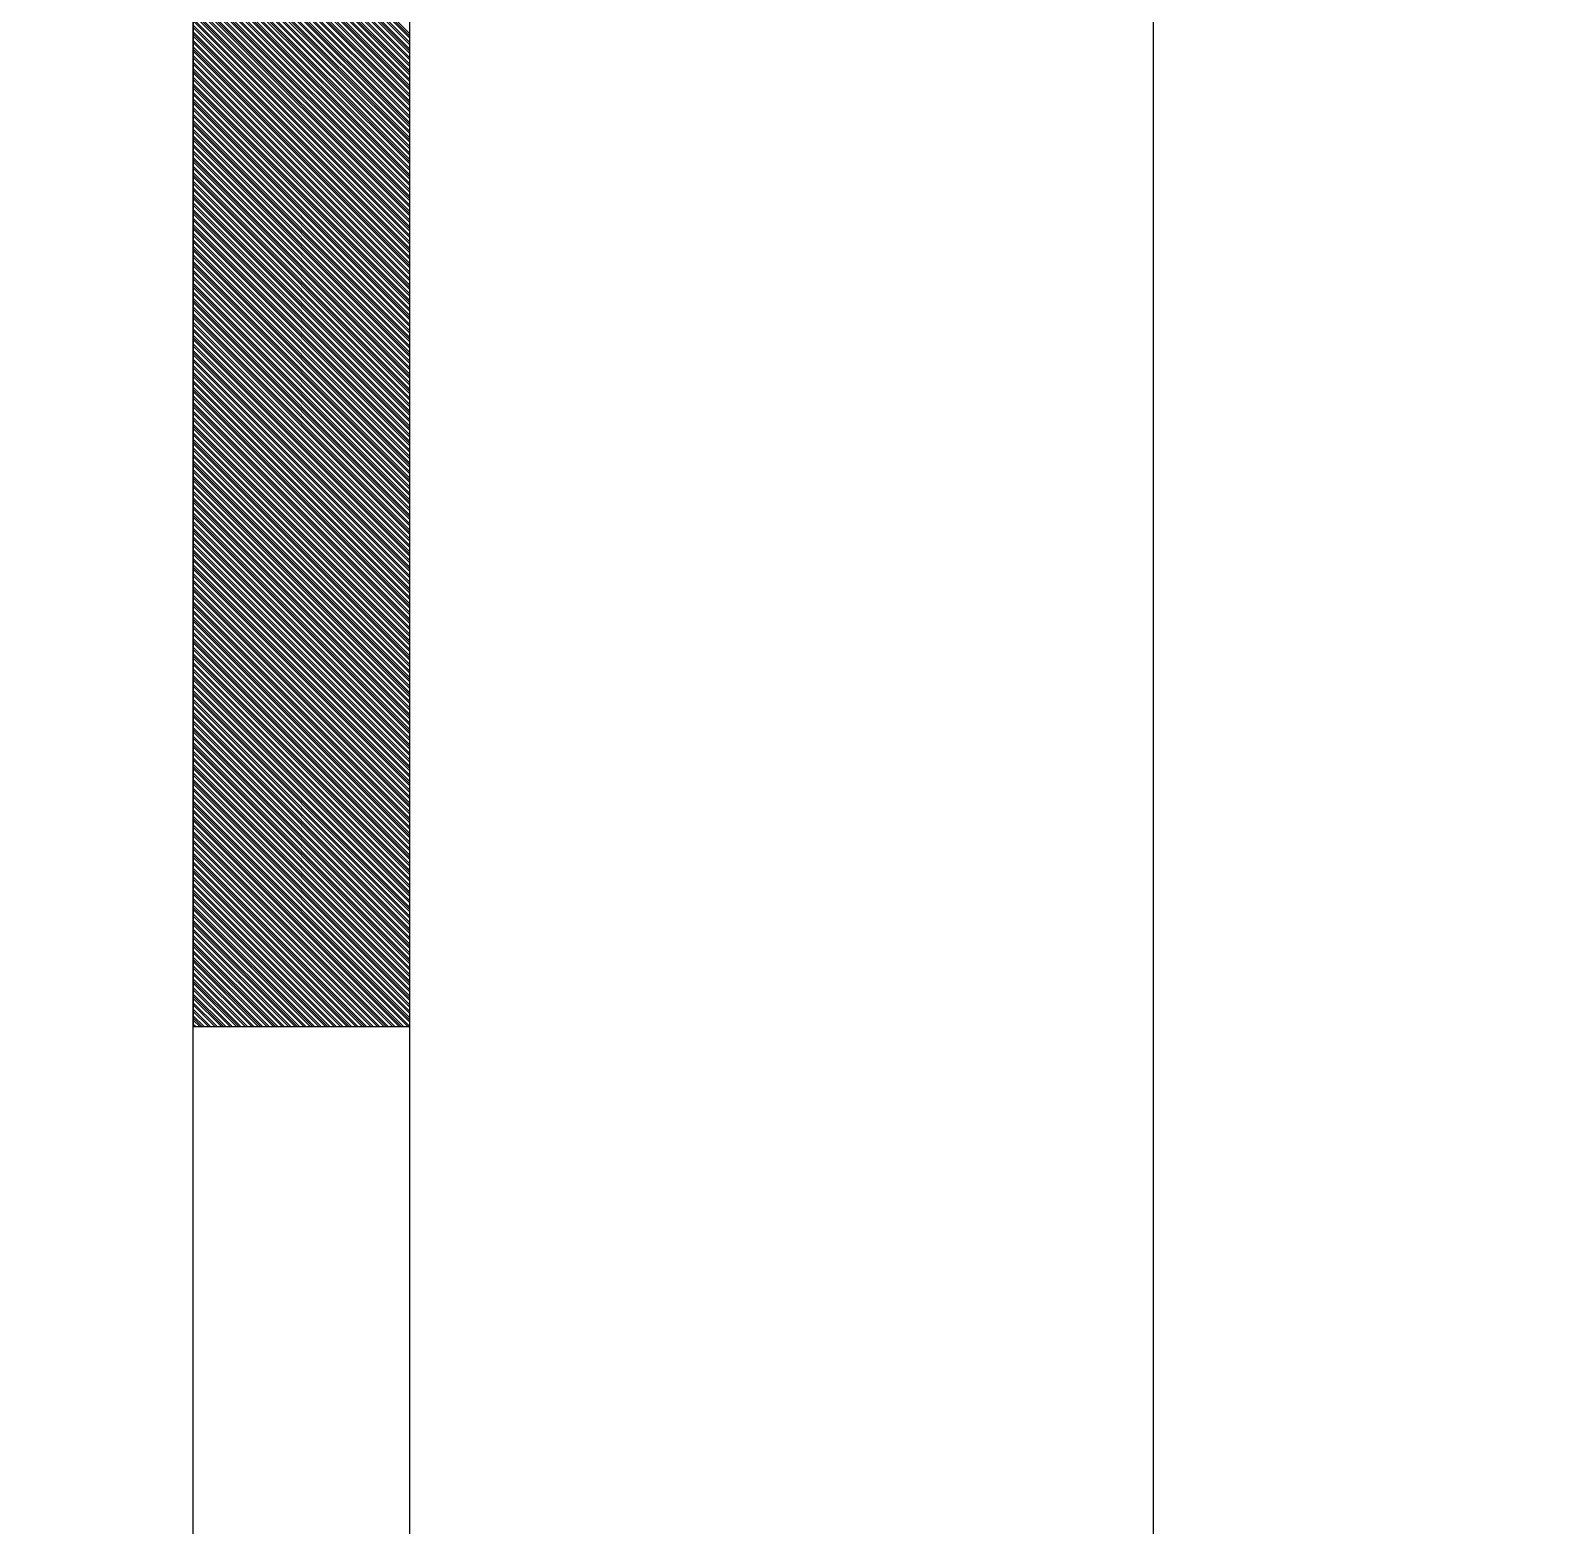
# Model space of a CAD drawing. Extents: x 748454 to 749044, y 4315881 to 4316908.
# Drawn here: x 748692.92 to 748699.99, y 4316788.71 to 4316795.61 of the extents above; entities that cross this region are included whole.
import ezdxf

# ---------------------------------------------------------------- set-up
doc = ezdxf.new("R2010")
doc.units = 0
doc.layers.get('0').update_dxf_attribs({"linetype": 'CONTINUOUS'})

msp = doc.modelspace()

# ---------------------------------------------------------------- linework, layer by layer
at = {"color": 0, "linetype": 'CONTINUOUS'}
for p, q in [((748693.67, 4316781.01), (748693.67, 4316881.01)), ((748693.67, 4316781.01), (748693.67, 4316881.01)), ((748694.67, 4316781.01), (748694.67, 4316881.01)), ((748694.67, 4316781.01), (748694.67, 4316881.01)), ((748694.67, 4316795.59), (748693.67, 4316796.59)), ((748694.67, 4316795.59), (748693.67, 4316796.59)), ((748694.67, 4316795.58), (748693.67, 4316796.58)), ((748694.67, 4316795.58), (748693.67, 4316796.58)), ((748694.67, 4316795.57), (748693.67, 4316796.57)), ((748694.67, 4316795.57), (748693.67, 4316796.57)), ((748694.67, 4316795.55), (748693.67, 4316796.55)), ((748694.67, 4316795.55), (748693.67, 4316796.55)), ((748694.67, 4316795.54), (748693.67, 4316796.54)), ((748694.67, 4316795.54), (748693.67, 4316796.54)), ((748694.67, 4316795.52), (748693.67, 4316796.52)), ((748694.67, 4316795.52), (748693.67, 4316796.52)), ((748694.67, 4316795.51), (748693.67, 4316796.51)), ((748694.67, 4316795.51), (748693.67, 4316796.51)), ((748694.67, 4316795.5), (748693.67, 4316796.5)), ((748694.67, 4316795.5), (748693.67, 4316796.5)), ((748694.67, 4316795.48), (748693.67, 4316796.48)), ((748694.67, 4316795.48), (748693.67, 4316796.48)), ((748694.67, 4316795.47), (748693.67, 4316796.47)), ((748694.67, 4316795.47), (748693.67, 4316796.47)), ((748694.67, 4316795.45), (748693.67, 4316796.45)), ((748694.67, 4316795.45), (748693.67, 4316796.45)), ((748694.67, 4316795.44), (748693.67, 4316796.44)), ((748694.67, 4316795.44), (748693.67, 4316796.44)), ((748694.67, 4316795.42), (748693.67, 4316796.42)), ((748694.67, 4316795.42), (748693.67, 4316796.42)), ((748694.67, 4316795.41), (748693.67, 4316796.41)), ((748694.67, 4316795.41), (748693.67, 4316796.41)), ((748694.67, 4316795.4), (748693.67, 4316796.4)), ((748694.67, 4316795.4), (748693.67, 4316796.4)), ((748694.67, 4316795.38), (748693.67, 4316796.38)), ((748694.67, 4316795.38), (748693.67, 4316796.38)), ((748694.67, 4316795.37), (748693.67, 4316796.37)), ((748694.67, 4316795.37), (748693.67, 4316796.37)), ((748694.67, 4316795.35), (748693.67, 4316796.35)), ((748694.67, 4316795.35), (748693.67, 4316796.35)), ((748694.67, 4316795.34), (748693.67, 4316796.34)), ((748694.67, 4316795.34), (748693.67, 4316796.34)), ((748694.67, 4316795.33), (748693.67, 4316796.33)), ((748694.67, 4316795.33), (748693.67, 4316796.33)), ((748694.67, 4316795.31), (748693.67, 4316796.31)), ((748694.67, 4316795.31), (748693.67, 4316796.31)), ((748694.67, 4316795.3), (748693.67, 4316796.3)), ((748694.67, 4316795.3), (748693.67, 4316796.3)), ((748694.67, 4316795.28), (748693.67, 4316796.28)), ((748694.67, 4316795.28), (748693.67, 4316796.28)), ((748694.67, 4316795.27), (748693.67, 4316796.27)), ((748694.67, 4316795.27), (748693.67, 4316796.27)), ((748694.67, 4316795.26), (748693.67, 4316796.26)), ((748694.67, 4316795.26), (748693.67, 4316796.26)), ((748694.67, 4316795.24), (748693.67, 4316796.24)), ((748694.67, 4316795.24), (748693.67, 4316796.24)), ((748694.67, 4316795.23), (748693.67, 4316796.23)), ((748694.67, 4316795.23), (748693.67, 4316796.23)), ((748694.67, 4316795.21), (748693.67, 4316796.21)), ((748694.67, 4316795.21), (748693.67, 4316796.21)), ((748694.67, 4316795.2), (748693.67, 4316796.2)), ((748694.67, 4316795.2), (748693.67, 4316796.2)), ((748694.67, 4316795.18), (748693.67, 4316796.18)), ((748694.67, 4316795.18), (748693.67, 4316796.18)), ((748694.67, 4316795.17), (748693.67, 4316796.17)), ((748694.67, 4316795.17), (748693.67, 4316796.17)), ((748694.67, 4316795.16), (748693.67, 4316796.16)), ((748694.67, 4316795.16), (748693.67, 4316796.16)), ((748694.67, 4316795.14), (748693.67, 4316796.14)), ((748694.67, 4316795.14), (748693.67, 4316796.14)), ((748694.67, 4316795.13), (748693.67, 4316796.13)), ((748694.67, 4316795.13), (748693.67, 4316796.13)), ((748694.67, 4316795.11), (748693.67, 4316796.11)), ((748694.67, 4316795.11), (748693.67, 4316796.11)), ((748694.67, 4316795.1), (748693.67, 4316796.1)), ((748694.67, 4316795.1), (748693.67, 4316796.1)), ((748694.67, 4316795.09), (748693.67, 4316796.09)), ((748694.67, 4316795.09), (748693.67, 4316796.09)), ((748694.67, 4316795.07), (748693.67, 4316796.07)), ((748694.67, 4316795.07), (748693.67, 4316796.07)), ((748694.67, 4316795.06), (748693.67, 4316796.06)), ((748694.67, 4316795.06), (748693.67, 4316796.06)), ((748694.67, 4316795.04), (748693.67, 4316796.04)), ((748694.67, 4316795.04), (748693.67, 4316796.04)), ((748694.67, 4316795.03), (748693.67, 4316796.03)), ((748694.67, 4316795.03), (748693.67, 4316796.03)), ((748694.67, 4316795.01), (748693.67, 4316796.01)), ((748694.67, 4316795.01), (748693.67, 4316796.01)), ((748694.67, 4316795), (748693.67, 4316796)), ((748694.67, 4316795), (748693.67, 4316796)), ((748694.67, 4316794.99), (748693.67, 4316795.99)), ((748694.67, 4316794.99), (748693.67, 4316795.99)), ((748694.67, 4316794.97), (748693.67, 4316795.97)), ((748694.67, 4316794.97), (748693.67, 4316795.97)), ((748694.67, 4316794.96), (748693.67, 4316795.96)), ((748694.67, 4316794.96), (748693.67, 4316795.96)), ((748694.67, 4316794.94), (748693.67, 4316795.94)), ((748694.67, 4316794.94), (748693.67, 4316795.94)), ((748694.67, 4316794.93), (748693.67, 4316795.93)), ((748694.67, 4316794.93), (748693.67, 4316795.93)), ((748694.67, 4316794.92), (748693.67, 4316795.92)), ((748694.67, 4316794.92), (748693.67, 4316795.92)), ((748694.67, 4316794.9), (748693.67, 4316795.9)), ((748694.67, 4316794.9), (748693.67, 4316795.9)), ((748694.67, 4316794.89), (748693.67, 4316795.89)), ((748694.67, 4316794.89), (748693.67, 4316795.89)), ((748694.67, 4316794.87), (748693.67, 4316795.87)), ((748694.67, 4316794.87), (748693.67, 4316795.87)), ((748694.67, 4316794.86), (748693.67, 4316795.86)), ((748694.67, 4316794.86), (748693.67, 4316795.86)), ((748694.67, 4316794.84), (748693.67, 4316795.84)), ((748694.67, 4316794.84), (748693.67, 4316795.84)), ((748694.67, 4316794.83), (748693.67, 4316795.83)), ((748694.67, 4316794.83), (748693.67, 4316795.83)), ((748694.67, 4316794.82), (748693.67, 4316795.82)), ((748694.67, 4316794.82), (748693.67, 4316795.82)), ((748694.67, 4316794.8), (748693.67, 4316795.8)), ((748694.67, 4316794.8), (748693.67, 4316795.8)), ((748694.67, 4316794.79), (748693.67, 4316795.79)), ((748694.67, 4316794.79), (748693.67, 4316795.79)), ((748694.67, 4316794.77), (748693.67, 4316795.77)), ((748694.67, 4316794.77), (748693.67, 4316795.77)), ((748694.67, 4316794.76), (748693.67, 4316795.76)), ((748694.67, 4316794.76), (748693.67, 4316795.76)), ((748694.67, 4316794.75), (748693.67, 4316795.75)), ((748694.67, 4316794.75), (748693.67, 4316795.75)), ((748694.67, 4316794.73), (748693.67, 4316795.73)), ((748694.67, 4316794.73), (748693.67, 4316795.73)), ((748694.67, 4316794.72), (748693.67, 4316795.72)), ((748694.67, 4316794.72), (748693.67, 4316795.72)), ((748694.67, 4316794.7), (748693.67, 4316795.7)), ((748694.67, 4316794.7), (748693.67, 4316795.7)), ((748694.67, 4316794.69), (748693.67, 4316795.69)), ((748694.67, 4316794.69), (748693.67, 4316795.69)), ((748694.67, 4316794.68), (748693.67, 4316795.68)), ((748694.67, 4316794.68), (748693.67, 4316795.68)), ((748694.67, 4316794.66), (748693.67, 4316795.66)), ((748694.67, 4316794.66), (748693.67, 4316795.66)), ((748694.67, 4316794.65), (748693.67, 4316795.65)), ((748694.67, 4316794.65), (748693.67, 4316795.65)), ((748694.67, 4316794.63), (748693.67, 4316795.63)), ((748694.67, 4316794.63), (748693.67, 4316795.63)), ((748694.67, 4316794.62), (748693.67, 4316795.62)), ((748694.67, 4316794.62), (748693.67, 4316795.62)), ((748694.67, 4316794.6), (748693.67, 4316795.6)), ((748694.67, 4316794.6), (748693.67, 4316795.6)), ((748694.67, 4316794.59), (748693.67, 4316795.59)), ((748694.67, 4316794.59), (748693.67, 4316795.59)), ((748694.67, 4316794.58), (748693.67, 4316795.58)), ((748694.67, 4316794.58), (748693.67, 4316795.58)), ((748694.67, 4316794.56), (748693.67, 4316795.56)), ((748694.67, 4316794.56), (748693.67, 4316795.56)), ((748694.67, 4316794.55), (748693.67, 4316795.55)), ((748694.67, 4316794.55), (748693.67, 4316795.55)), ((748694.67, 4316794.53), (748693.67, 4316795.53)), ((748694.67, 4316794.53), (748693.67, 4316795.53)), ((748694.67, 4316794.52), (748693.67, 4316795.52)), ((748694.67, 4316794.52), (748693.67, 4316795.52)), ((748694.67, 4316794.51), (748693.67, 4316795.51)), ((748694.67, 4316794.51), (748693.67, 4316795.51)), ((748694.67, 4316794.49), (748693.67, 4316795.49)), ((748694.67, 4316794.49), (748693.67, 4316795.49)), ((748694.67, 4316794.48), (748693.67, 4316795.48)), ((748694.67, 4316794.48), (748693.67, 4316795.48)), ((748694.67, 4316794.46), (748693.67, 4316795.46)), ((748694.67, 4316794.46), (748693.67, 4316795.46)), ((748694.67, 4316794.45), (748693.67, 4316795.45)), ((748694.67, 4316794.45), (748693.67, 4316795.45)), ((748694.67, 4316794.43), (748693.67, 4316795.43)), ((748694.67, 4316794.43), (748693.67, 4316795.43)), ((748694.67, 4316794.42), (748693.67, 4316795.42)), ((748694.67, 4316794.42), (748693.67, 4316795.42)), ((748694.67, 4316794.41), (748693.67, 4316795.41)), ((748694.67, 4316794.41), (748693.67, 4316795.41)), ((748694.67, 4316794.39), (748693.67, 4316795.39)), ((748694.67, 4316794.39), (748693.67, 4316795.39)), ((748694.67, 4316794.38), (748693.67, 4316795.38)), ((748694.67, 4316794.38), (748693.67, 4316795.38)), ((748694.67, 4316794.36), (748693.67, 4316795.36)), ((748694.67, 4316794.36), (748693.67, 4316795.36)), ((748694.67, 4316794.35), (748693.67, 4316795.35)), ((748694.67, 4316794.35), (748693.67, 4316795.35)), ((748694.67, 4316794.34), (748693.67, 4316795.34)), ((748694.67, 4316794.34), (748693.67, 4316795.34)), ((748694.67, 4316794.32), (748693.67, 4316795.32)), ((748694.67, 4316794.32), (748693.67, 4316795.32)), ((748694.67, 4316794.31), (748693.67, 4316795.31)), ((748694.67, 4316794.31), (748693.67, 4316795.31)), ((748694.67, 4316794.29), (748693.67, 4316795.29)), ((748694.67, 4316794.29), (748693.67, 4316795.29)), ((748694.67, 4316794.28), (748693.67, 4316795.28)), ((748694.67, 4316794.28), (748693.67, 4316795.28)), ((748694.67, 4316794.27), (748693.67, 4316795.27)), ((748694.67, 4316794.27), (748693.67, 4316795.27)), ((748694.67, 4316794.25), (748693.67, 4316795.25)), ((748694.67, 4316794.25), (748693.67, 4316795.25)), ((748694.67, 4316794.24), (748693.67, 4316795.24)), ((748694.67, 4316794.24), (748693.67, 4316795.24)), ((748694.67, 4316794.22), (748693.67, 4316795.22)), ((748694.67, 4316794.22), (748693.67, 4316795.22)), ((748694.67, 4316794.21), (748693.67, 4316795.21)), ((748694.67, 4316794.21), (748693.67, 4316795.21)), ((748694.67, 4316794.19), (748693.67, 4316795.19)), ((748694.67, 4316794.19), (748693.67, 4316795.19)), ((748694.67, 4316794.18), (748693.67, 4316795.18)), ((748694.67, 4316794.18), (748693.67, 4316795.18)), ((748694.67, 4316794.17), (748693.67, 4316795.17)), ((748694.67, 4316794.17), (748693.67, 4316795.17)), ((748694.67, 4316794.15), (748693.67, 4316795.15)), ((748694.67, 4316794.15), (748693.67, 4316795.15)), ((748694.67, 4316794.14), (748693.67, 4316795.14)), ((748694.67, 4316794.14), (748693.67, 4316795.14)), ((748694.67, 4316794.12), (748693.67, 4316795.12)), ((748694.67, 4316794.12), (748693.67, 4316795.12)), ((748694.67, 4316794.11), (748693.67, 4316795.11)), ((748694.67, 4316794.11), (748693.67, 4316795.11)), ((748694.67, 4316794.1), (748693.67, 4316795.1)), ((748694.67, 4316794.1), (748693.67, 4316795.1)), ((748694.67, 4316794.08), (748693.67, 4316795.08)), ((748694.67, 4316794.08), (748693.67, 4316795.08)), ((748694.67, 4316794.07), (748693.67, 4316795.07)), ((748694.67, 4316794.07), (748693.67, 4316795.07)), ((748694.67, 4316794.05), (748693.67, 4316795.05)), ((748694.67, 4316794.05), (748693.67, 4316795.05)), ((748694.67, 4316794.04), (748693.67, 4316795.04)), ((748694.67, 4316794.04), (748693.67, 4316795.04)), ((748694.67, 4316794.02), (748693.67, 4316795.02)), ((748694.67, 4316794.02), (748693.67, 4316795.02)), ((748694.67, 4316794.01), (748693.67, 4316795.01)), ((748694.67, 4316794.01), (748693.67, 4316795.01)), ((748694.67, 4316794), (748693.67, 4316795)), ((748694.67, 4316794), (748693.67, 4316795)), ((748694.67, 4316793.98), (748693.67, 4316794.98)), ((748694.67, 4316793.98), (748693.67, 4316794.98)), ((748694.67, 4316793.97), (748693.67, 4316794.97)), ((748694.67, 4316793.97), (748693.67, 4316794.97)), ((748694.67, 4316793.95), (748693.67, 4316794.95)), ((748694.67, 4316793.95), (748693.67, 4316794.95)), ((748694.67, 4316793.94), (748693.67, 4316794.94)), ((748694.67, 4316793.94), (748693.67, 4316794.94)), ((748694.67, 4316793.93), (748693.67, 4316794.93)), ((748694.67, 4316793.93), (748693.67, 4316794.93)), ((748694.67, 4316793.91), (748693.67, 4316794.91)), ((748694.67, 4316793.91), (748693.67, 4316794.91)), ((748694.67, 4316793.9), (748693.67, 4316794.9)), ((748694.67, 4316793.9), (748693.67, 4316794.9)), ((748694.67, 4316793.88), (748693.67, 4316794.88)), ((748694.67, 4316793.88), (748693.67, 4316794.88)), ((748694.67, 4316793.87), (748693.67, 4316794.87)), ((748694.67, 4316793.87), (748693.67, 4316794.87)), ((748694.67, 4316793.85), (748693.67, 4316794.85)), ((748694.67, 4316793.85), (748693.67, 4316794.85)), ((748694.67, 4316793.84), (748693.67, 4316794.84)), ((748694.67, 4316793.84), (748693.67, 4316794.84)), ((748694.67, 4316793.83), (748693.67, 4316794.83)), ((748694.67, 4316793.83), (748693.67, 4316794.83)), ((748694.67, 4316793.81), (748693.67, 4316794.81)), ((748694.67, 4316793.81), (748693.67, 4316794.81)), ((748694.67, 4316793.8), (748693.67, 4316794.8)), ((748694.67, 4316793.8), (748693.67, 4316794.8)), ((748694.67, 4316793.78), (748693.67, 4316794.78)), ((748694.67, 4316793.78), (748693.67, 4316794.78)), ((748694.67, 4316793.77), (748693.67, 4316794.77)), ((748694.67, 4316793.77), (748693.67, 4316794.77)), ((748694.67, 4316793.76), (748693.67, 4316794.76)), ((748694.67, 4316793.76), (748693.67, 4316794.76)), ((748694.67, 4316793.74), (748693.67, 4316794.74)), ((748694.67, 4316793.74), (748693.67, 4316794.74)), ((748694.67, 4316793.73), (748693.67, 4316794.73)), ((748694.67, 4316793.73), (748693.67, 4316794.73)), ((748694.67, 4316793.71), (748693.67, 4316794.71)), ((748694.67, 4316793.71), (748693.67, 4316794.71)), ((748694.67, 4316793.7), (748693.67, 4316794.7)), ((748694.67, 4316793.7), (748693.67, 4316794.7)), ((748694.67, 4316793.69), (748693.67, 4316794.69)), ((748694.67, 4316793.69), (748693.67, 4316794.69)), ((748694.67, 4316793.67), (748693.67, 4316794.67)), ((748694.67, 4316793.67), (748693.67, 4316794.67)), ((748694.67, 4316793.66), (748693.67, 4316794.66)), ((748694.67, 4316793.66), (748693.67, 4316794.66)), ((748694.67, 4316793.64), (748693.67, 4316794.64)), ((748694.67, 4316793.64), (748693.67, 4316794.64)), ((748694.67, 4316793.63), (748693.67, 4316794.63)), ((748694.67, 4316793.63), (748693.67, 4316794.63)), ((748694.67, 4316793.61), (748693.67, 4316794.61)), ((748694.67, 4316793.61), (748693.67, 4316794.61)), ((748694.67, 4316793.6), (748693.67, 4316794.6)), ((748694.67, 4316793.6), (748693.67, 4316794.6)), ((748694.67, 4316793.59), (748693.67, 4316794.59)), ((748694.67, 4316793.59), (748693.67, 4316794.59)), ((748694.67, 4316793.57), (748693.67, 4316794.57)), ((748694.67, 4316793.57), (748693.67, 4316794.57)), ((748694.67, 4316793.56), (748693.67, 4316794.56)), ((748694.67, 4316793.56), (748693.67, 4316794.56)), ((748694.67, 4316793.54), (748693.67, 4316794.54)), ((748694.67, 4316793.54), (748693.67, 4316794.54)), ((748694.67, 4316793.53), (748693.67, 4316794.53)), ((748694.67, 4316793.53), (748693.67, 4316794.53)), ((748694.67, 4316793.52), (748693.67, 4316794.52)), ((748694.67, 4316793.52), (748693.67, 4316794.52)), ((748694.67, 4316793.5), (748693.67, 4316794.5)), ((748694.67, 4316793.5), (748693.67, 4316794.5)), ((748694.67, 4316793.49), (748693.67, 4316794.49)), ((748694.67, 4316793.49), (748693.67, 4316794.49)), ((748694.67, 4316793.47), (748693.67, 4316794.47)), ((748694.67, 4316793.47), (748693.67, 4316794.47)), ((748694.67, 4316793.46), (748693.67, 4316794.46)), ((748694.67, 4316793.46), (748693.67, 4316794.46)), ((748694.67, 4316793.44), (748693.67, 4316794.44)), ((748694.67, 4316793.44), (748693.67, 4316794.44)), ((748694.67, 4316793.43), (748693.67, 4316794.43)), ((748694.67, 4316793.43), (748693.67, 4316794.43)), ((748694.67, 4316793.42), (748693.67, 4316794.42)), ((748694.67, 4316793.42), (748693.67, 4316794.42)), ((748694.67, 4316793.4), (748693.67, 4316794.4)), ((748694.67, 4316793.4), (748693.67, 4316794.4)), ((748694.67, 4316793.39), (748693.67, 4316794.39)), ((748694.67, 4316793.39), (748693.67, 4316794.39)), ((748694.67, 4316793.37), (748693.67, 4316794.37)), ((748694.67, 4316793.37), (748693.67, 4316794.37)), ((748694.67, 4316793.36), (748693.67, 4316794.36)), ((748694.67, 4316793.36), (748693.67, 4316794.36)), ((748694.67, 4316793.35), (748693.67, 4316794.35)), ((748694.67, 4316793.35), (748693.67, 4316794.35)), ((748694.67, 4316793.33), (748693.67, 4316794.33)), ((748694.67, 4316793.33), (748693.67, 4316794.33)), ((748694.67, 4316793.32), (748693.67, 4316794.32)), ((748694.67, 4316793.32), (748693.67, 4316794.32)), ((748694.67, 4316793.3), (748693.67, 4316794.3)), ((748694.67, 4316793.3), (748693.67, 4316794.3)), ((748694.67, 4316793.29), (748693.67, 4316794.29)), ((748694.67, 4316793.29), (748693.67, 4316794.29)), ((748694.67, 4316793.28), (748693.67, 4316794.28)), ((748694.67, 4316793.28), (748693.67, 4316794.28)), ((748694.67, 4316793.26), (748693.67, 4316794.26)), ((748694.67, 4316793.26), (748693.67, 4316794.26)), ((748694.67, 4316793.25), (748693.67, 4316794.25)), ((748694.67, 4316793.25), (748693.67, 4316794.25)), ((748694.67, 4316793.23), (748693.67, 4316794.23)), ((748694.67, 4316793.23), (748693.67, 4316794.23)), ((748694.67, 4316793.22), (748693.67, 4316794.22)), ((748694.67, 4316793.22), (748693.67, 4316794.22)), ((748694.67, 4316793.2), (748693.67, 4316794.2)), ((748694.67, 4316793.2), (748693.67, 4316794.2)), ((748694.67, 4316793.19), (748693.67, 4316794.19)), ((748694.67, 4316793.19), (748693.67, 4316794.19)), ((748694.67, 4316793.18), (748693.67, 4316794.18)), ((748694.67, 4316793.18), (748693.67, 4316794.18)), ((748694.67, 4316793.16), (748693.67, 4316794.16)), ((748694.67, 4316793.16), (748693.67, 4316794.16)), ((748694.67, 4316793.15), (748693.67, 4316794.15)), ((748694.67, 4316793.15), (748693.67, 4316794.15)), ((748694.67, 4316793.13), (748693.67, 4316794.13)), ((748694.67, 4316793.13), (748693.67, 4316794.13)), ((748694.67, 4316793.12), (748693.67, 4316794.12)), ((748694.67, 4316793.12), (748693.67, 4316794.12)), ((748694.67, 4316793.11), (748693.67, 4316794.11)), ((748694.67, 4316793.11), (748693.67, 4316794.11)), ((748694.67, 4316793.09), (748693.67, 4316794.09)), ((748694.67, 4316793.09), (748693.67, 4316794.09)), ((748694.67, 4316793.08), (748693.67, 4316794.08)), ((748694.67, 4316793.08), (748693.67, 4316794.08)), ((748694.67, 4316793.06), (748693.67, 4316794.06)), ((748694.67, 4316793.06), (748693.67, 4316794.06)), ((748694.67, 4316793.05), (748693.67, 4316794.05)), ((748694.67, 4316793.05), (748693.67, 4316794.05)), ((748694.67, 4316793.03), (748693.67, 4316794.03)), ((748694.67, 4316793.03), (748693.67, 4316794.03)), ((748694.67, 4316793.02), (748693.67, 4316794.02)), ((748694.67, 4316793.02), (748693.67, 4316794.02)), ((748694.67, 4316793.01), (748693.67, 4316794.01)), ((748694.67, 4316793.01), (748693.67, 4316794.01)), ((748694.67, 4316792.99), (748693.67, 4316793.99)), ((748694.67, 4316792.99), (748693.67, 4316793.99)), ((748694.67, 4316792.98), (748693.67, 4316793.98)), ((748694.67, 4316792.98), (748693.67, 4316793.98)), ((748694.67, 4316792.96), (748693.67, 4316793.96)), ((748694.67, 4316792.96), (748693.67, 4316793.96)), ((748694.67, 4316792.95), (748693.67, 4316793.95)), ((748694.67, 4316792.95), (748693.67, 4316793.95)), ((748694.67, 4316792.94), (748693.67, 4316793.94)), ((748694.67, 4316792.94), (748693.67, 4316793.94)), ((748694.67, 4316792.92), (748693.67, 4316793.92)), ((748694.67, 4316792.92), (748693.67, 4316793.92)), ((748694.67, 4316792.91), (748693.67, 4316793.91)), ((748694.67, 4316792.91), (748693.67, 4316793.91)), ((748694.67, 4316792.89), (748693.67, 4316793.89)), ((748694.67, 4316792.89), (748693.67, 4316793.89)), ((748694.67, 4316792.88), (748693.67, 4316793.88)), ((748694.67, 4316792.88), (748693.67, 4316793.88)), ((748694.67, 4316792.87), (748693.67, 4316793.87)), ((748694.67, 4316792.87), (748693.67, 4316793.87)), ((748694.67, 4316792.85), (748693.67, 4316793.85)), ((748694.67, 4316792.85), (748693.67, 4316793.85)), ((748694.67, 4316792.84), (748693.67, 4316793.84)), ((748694.67, 4316792.84), (748693.67, 4316793.84)), ((748694.67, 4316792.82), (748693.67, 4316793.82)), ((748694.67, 4316792.82), (748693.67, 4316793.82)), ((748694.67, 4316792.81), (748693.67, 4316793.81)), ((748694.67, 4316792.81), (748693.67, 4316793.81)), ((748694.67, 4316792.79), (748693.67, 4316793.79)), ((748694.67, 4316792.79), (748693.67, 4316793.79)), ((748694.67, 4316792.78), (748693.67, 4316793.78)), ((748694.67, 4316792.78), (748693.67, 4316793.78)), ((748694.67, 4316792.77), (748693.67, 4316793.77)), ((748694.67, 4316792.77), (748693.67, 4316793.77)), ((748694.67, 4316792.75), (748693.67, 4316793.75)), ((748694.67, 4316792.75), (748693.67, 4316793.75)), ((748694.67, 4316792.74), (748693.67, 4316793.74)), ((748694.67, 4316792.74), (748693.67, 4316793.74)), ((748694.67, 4316792.72), (748693.67, 4316793.72)), ((748694.67, 4316792.72), (748693.67, 4316793.72)), ((748694.67, 4316792.71), (748693.67, 4316793.71)), ((748694.67, 4316792.71), (748693.67, 4316793.71)), ((748694.67, 4316792.7), (748693.67, 4316793.7)), ((748694.67, 4316792.7), (748693.67, 4316793.7)), ((748694.67, 4316792.68), (748693.67, 4316793.68)), ((748694.67, 4316792.68), (748693.67, 4316793.68)), ((748694.67, 4316792.67), (748693.67, 4316793.67)), ((748694.67, 4316792.67), (748693.67, 4316793.67)), ((748694.67, 4316792.65), (748693.67, 4316793.65)), ((748694.67, 4316792.65), (748693.67, 4316793.65)), ((748694.67, 4316792.64), (748693.67, 4316793.64)), ((748694.67, 4316792.64), (748693.67, 4316793.64)), ((748694.67, 4316792.62), (748693.67, 4316793.62)), ((748694.67, 4316792.62), (748693.67, 4316793.62)), ((748694.67, 4316792.61), (748693.67, 4316793.61)), ((748694.67, 4316792.61), (748693.67, 4316793.61)), ((748694.67, 4316792.6), (748693.67, 4316793.6)), ((748694.67, 4316792.6), (748693.67, 4316793.6)), ((748694.67, 4316792.58), (748693.67, 4316793.58)), ((748694.67, 4316792.58), (748693.67, 4316793.58)), ((748694.67, 4316792.57), (748693.67, 4316793.57)), ((748694.67, 4316792.57), (748693.67, 4316793.57)), ((748694.67, 4316792.55), (748693.67, 4316793.55)), ((748694.67, 4316792.55), (748693.67, 4316793.55)), ((748694.67, 4316792.54), (748693.67, 4316793.54)), ((748694.67, 4316792.54), (748693.67, 4316793.54)), ((748694.67, 4316792.53), (748693.67, 4316793.53)), ((748694.67, 4316792.53), (748693.67, 4316793.53)), ((748694.67, 4316792.51), (748693.67, 4316793.51)), ((748694.67, 4316792.51), (748693.67, 4316793.51)), ((748694.67, 4316792.5), (748693.67, 4316793.5)), ((748694.67, 4316792.5), (748693.67, 4316793.5)), ((748694.67, 4316792.48), (748693.67, 4316793.48)), ((748694.67, 4316792.48), (748693.67, 4316793.48)), ((748694.67, 4316792.47), (748693.67, 4316793.47)), ((748694.67, 4316792.47), (748693.67, 4316793.47)), ((748694.67, 4316792.45), (748693.67, 4316793.45)), ((748694.67, 4316792.45), (748693.67, 4316793.45)), ((748694.67, 4316792.44), (748693.67, 4316793.44)), ((748694.67, 4316792.44), (748693.67, 4316793.44)), ((748694.67, 4316792.43), (748693.67, 4316793.43)), ((748694.67, 4316792.43), (748693.67, 4316793.43)), ((748694.67, 4316792.41), (748693.67, 4316793.41)), ((748694.67, 4316792.41), (748693.67, 4316793.41)), ((748694.67, 4316792.4), (748693.67, 4316793.4)), ((748694.67, 4316792.4), (748693.67, 4316793.4)), ((748694.67, 4316792.38), (748693.67, 4316793.38)), ((748694.67, 4316792.38), (748693.67, 4316793.38)), ((748694.67, 4316792.37), (748693.67, 4316793.37)), ((748694.67, 4316792.37), (748693.67, 4316793.37)), ((748694.67, 4316792.36), (748693.67, 4316793.36)), ((748694.67, 4316792.36), (748693.67, 4316793.36)), ((748694.67, 4316792.34), (748693.67, 4316793.34)), ((748694.67, 4316792.34), (748693.67, 4316793.34)), ((748694.67, 4316792.33), (748693.67, 4316793.33)), ((748694.67, 4316792.33), (748693.67, 4316793.33)), ((748694.67, 4316792.31), (748693.67, 4316793.31)), ((748694.67, 4316792.31), (748693.67, 4316793.31)), ((748694.67, 4316792.3), (748693.67, 4316793.3)), ((748694.67, 4316792.3), (748693.67, 4316793.3)), ((748694.67, 4316792.29), (748693.67, 4316793.29)), ((748694.67, 4316792.29), (748693.67, 4316793.29)), ((748694.67, 4316792.27), (748693.67, 4316793.27)), ((748694.67, 4316792.27), (748693.67, 4316793.27)), ((748694.67, 4316792.26), (748693.67, 4316793.26)), ((748694.67, 4316792.26), (748693.67, 4316793.26)), ((748694.67, 4316792.24), (748693.67, 4316793.24)), ((748694.67, 4316792.24), (748693.67, 4316793.24)), ((748694.67, 4316792.23), (748693.67, 4316793.23)), ((748694.67, 4316792.23), (748693.67, 4316793.23)), ((748694.67, 4316792.21), (748693.67, 4316793.21)), ((748694.67, 4316792.21), (748693.67, 4316793.21)), ((748694.67, 4316792.2), (748693.67, 4316793.2)), ((748694.67, 4316792.2), (748693.67, 4316793.2)), ((748694.67, 4316792.19), (748693.67, 4316793.19)), ((748694.67, 4316792.19), (748693.67, 4316793.19)), ((748694.67, 4316792.17), (748693.67, 4316793.17)), ((748694.67, 4316792.17), (748693.67, 4316793.17)), ((748694.67, 4316792.16), (748693.67, 4316793.16)), ((748694.67, 4316792.16), (748693.67, 4316793.16)), ((748694.67, 4316792.14), (748693.67, 4316793.14)), ((748694.67, 4316792.14), (748693.67, 4316793.14)), ((748694.67, 4316792.13), (748693.67, 4316793.13)), ((748694.67, 4316792.13), (748693.67, 4316793.13)), ((748694.67, 4316792.12), (748693.67, 4316793.12)), ((748694.67, 4316792.12), (748693.67, 4316793.12)), ((748694.67, 4316792.1), (748693.67, 4316793.1)), ((748694.67, 4316792.1), (748693.67, 4316793.1)), ((748694.67, 4316792.09), (748693.67, 4316793.09)), ((748694.67, 4316792.09), (748693.67, 4316793.09)), ((748694.67, 4316792.07), (748693.67, 4316793.07)), ((748694.67, 4316792.07), (748693.67, 4316793.07)), ((748694.67, 4316792.06), (748693.67, 4316793.06)), ((748694.67, 4316792.06), (748693.67, 4316793.06)), ((748694.67, 4316792.04), (748693.67, 4316793.04)), ((748694.67, 4316792.04), (748693.67, 4316793.04)), ((748694.67, 4316792.03), (748693.67, 4316793.03)), ((748694.67, 4316792.03), (748693.67, 4316793.03)), ((748694.67, 4316792.02), (748693.67, 4316793.02)), ((748694.67, 4316792.02), (748693.67, 4316793.02)), ((748694.67, 4316792), (748693.67, 4316793)), ((748694.67, 4316792), (748693.67, 4316793)), ((748694.67, 4316791.99), (748693.67, 4316792.99)), ((748694.67, 4316791.99), (748693.67, 4316792.99)), ((748694.67, 4316791.97), (748693.67, 4316792.97)), ((748694.67, 4316791.97), (748693.67, 4316792.97)), ((748694.67, 4316791.96), (748693.67, 4316792.96)), ((748694.67, 4316791.96), (748693.67, 4316792.96)), ((748694.67, 4316791.95), (748693.67, 4316792.95)), ((748694.67, 4316791.95), (748693.67, 4316792.95)), ((748694.67, 4316791.93), (748693.67, 4316792.93)), ((748694.67, 4316791.93), (748693.67, 4316792.93)), ((748694.67, 4316791.92), (748693.67, 4316792.92)), ((748694.67, 4316791.92), (748693.67, 4316792.92)), ((748694.67, 4316791.9), (748693.67, 4316792.9)), ((748694.67, 4316791.9), (748693.67, 4316792.9)), ((748694.67, 4316791.89), (748693.67, 4316792.89)), ((748694.67, 4316791.89), (748693.67, 4316792.89)), ((748694.67, 4316791.88), (748693.67, 4316792.88)), ((748694.67, 4316791.88), (748693.67, 4316792.88)), ((748694.67, 4316791.86), (748693.67, 4316792.86)), ((748694.67, 4316791.86), (748693.67, 4316792.86)), ((748694.67, 4316791.85), (748693.67, 4316792.85)), ((748694.67, 4316791.85), (748693.67, 4316792.85)), ((748694.67, 4316791.83), (748693.67, 4316792.83)), ((748694.67, 4316791.83), (748693.67, 4316792.83)), ((748694.67, 4316791.82), (748693.67, 4316792.82)), ((748694.67, 4316791.82), (748693.67, 4316792.82)), ((748694.67, 4316791.8), (748693.67, 4316792.8)), ((748694.67, 4316791.8), (748693.67, 4316792.8)), ((748694.67, 4316791.79), (748693.67, 4316792.79)), ((748694.67, 4316791.79), (748693.67, 4316792.79)), ((748694.67, 4316791.78), (748693.67, 4316792.78)), ((748694.67, 4316791.78), (748693.67, 4316792.78)), ((748694.67, 4316791.76), (748693.67, 4316792.76)), ((748694.67, 4316791.76), (748693.67, 4316792.76)), ((748694.67, 4316791.75), (748693.67, 4316792.75)), ((748694.67, 4316791.75), (748693.67, 4316792.75)), ((748694.67, 4316791.73), (748693.67, 4316792.73)), ((748694.67, 4316791.73), (748693.67, 4316792.73)), ((748694.67, 4316791.72), (748693.67, 4316792.72)), ((748694.67, 4316791.72), (748693.67, 4316792.72)), ((748694.67, 4316791.71), (748693.67, 4316792.71)), ((748694.67, 4316791.71), (748693.67, 4316792.71)), ((748694.67, 4316791.69), (748693.67, 4316792.69)), ((748694.67, 4316791.69), (748693.67, 4316792.69)), ((748694.67, 4316791.68), (748693.67, 4316792.68)), ((748694.67, 4316791.68), (748693.67, 4316792.68)), ((748694.67, 4316791.66), (748693.67, 4316792.66)), ((748694.67, 4316791.66), (748693.67, 4316792.66)), ((748694.67, 4316791.65), (748693.67, 4316792.65)), ((748694.67, 4316791.65), (748693.67, 4316792.65)), ((748694.67, 4316791.63), (748693.67, 4316792.63)), ((748694.67, 4316791.63), (748693.67, 4316792.63)), ((748694.67, 4316791.62), (748693.67, 4316792.62)), ((748694.67, 4316791.62), (748693.67, 4316792.62)), ((748694.67, 4316791.61), (748693.67, 4316792.61)), ((748694.67, 4316791.61), (748693.67, 4316792.61)), ((748694.67, 4316791.59), (748693.67, 4316792.59)), ((748694.67, 4316791.59), (748693.67, 4316792.59)), ((748694.67, 4316791.58), (748693.67, 4316792.58)), ((748694.67, 4316791.58), (748693.67, 4316792.58)), ((748694.67, 4316791.56), (748693.67, 4316792.56)), ((748694.67, 4316791.56), (748693.67, 4316792.56)), ((748694.67, 4316791.55), (748693.67, 4316792.55)), ((748694.67, 4316791.55), (748693.67, 4316792.55)), ((748694.67, 4316791.54), (748693.67, 4316792.54)), ((748694.67, 4316791.54), (748693.67, 4316792.54)), ((748694.67, 4316791.52), (748693.67, 4316792.52)), ((748694.67, 4316791.52), (748693.67, 4316792.52)), ((748694.67, 4316791.51), (748693.67, 4316792.51)), ((748694.67, 4316791.51), (748693.67, 4316792.51)), ((748694.67, 4316791.49), (748693.67, 4316792.49)), ((748694.67, 4316791.49), (748693.67, 4316792.49)), ((748694.67, 4316791.48), (748693.67, 4316792.48)), ((748694.67, 4316791.48), (748693.67, 4316792.48)), ((748694.67, 4316791.46), (748693.67, 4316792.46)), ((748694.67, 4316791.46), (748693.67, 4316792.46)), ((748694.67, 4316791.45), (748693.67, 4316792.45)), ((748694.67, 4316791.45), (748693.67, 4316792.45)), ((748694.67, 4316791.44), (748693.67, 4316792.44)), ((748694.67, 4316791.44), (748693.67, 4316792.44)), ((748694.67, 4316791.42), (748693.67, 4316792.42)), ((748694.67, 4316791.42), (748693.67, 4316792.42)), ((748694.67, 4316791.41), (748693.67, 4316792.41)), ((748694.67, 4316791.41), (748693.67, 4316792.41)), ((748694.67, 4316791.39), (748693.67, 4316792.39)), ((748694.67, 4316791.39), (748693.67, 4316792.39)), ((748694.67, 4316791.38), (748693.67, 4316792.38)), ((748694.67, 4316791.38), (748693.67, 4316792.38)), ((748694.67, 4316791.37), (748693.67, 4316792.37)), ((748694.67, 4316791.37), (748693.67, 4316792.37)), ((748694.67, 4316791.35), (748693.67, 4316792.35)), ((748694.67, 4316791.35), (748693.67, 4316792.35)), ((748694.67, 4316791.34), (748693.67, 4316792.34)), ((748694.67, 4316791.34), (748693.67, 4316792.34)), ((748694.67, 4316791.32), (748693.67, 4316792.32)), ((748694.67, 4316791.32), (748693.67, 4316792.32)), ((748694.67, 4316791.31), (748693.67, 4316792.31)), ((748694.67, 4316791.31), (748693.67, 4316792.31)), ((748694.67, 4316791.3), (748693.67, 4316792.3)), ((748694.67, 4316791.3), (748693.67, 4316792.3)), ((748694.67, 4316791.28), (748693.67, 4316792.28)), ((748694.67, 4316791.28), (748693.67, 4316792.28)), ((748694.67, 4316791.27), (748693.67, 4316792.27)), ((748694.67, 4316791.27), (748693.67, 4316792.27)), ((748694.67, 4316791.25), (748693.67, 4316792.25)), ((748694.67, 4316791.25), (748693.67, 4316792.25)), ((748694.67, 4316791.24), (748693.67, 4316792.24)), ((748694.67, 4316791.24), (748693.67, 4316792.24)), ((748694.67, 4316791.22), (748693.67, 4316792.22)), ((748694.67, 4316791.22), (748693.67, 4316792.22)), ((748694.67, 4316791.21), (748693.67, 4316792.21)), ((748694.67, 4316791.21), (748693.67, 4316792.21)), ((748694.67, 4316791.2), (748693.67, 4316792.2)), ((748694.67, 4316791.2), (748693.67, 4316792.2)), ((748694.67, 4316791.18), (748693.67, 4316792.18)), ((748694.67, 4316791.18), (748693.67, 4316792.18)), ((748694.67, 4316791.17), (748693.67, 4316792.17)), ((748694.67, 4316791.17), (748693.67, 4316792.17)), ((748694.67, 4316791.15), (748693.67, 4316792.15)), ((748694.67, 4316791.15), (748693.67, 4316792.15)), ((748694.67, 4316791.14), (748693.67, 4316792.14)), ((748694.67, 4316791.14), (748693.67, 4316792.14)), ((748694.67, 4316791.13), (748693.67, 4316792.13)), ((748694.67, 4316791.13), (748693.67, 4316792.13)), ((748694.67, 4316791.11), (748693.67, 4316792.11)), ((748694.67, 4316791.11), (748693.67, 4316792.11)), ((748694.67, 4316791.1), (748693.67, 4316792.1)), ((748694.67, 4316791.1), (748693.67, 4316792.1)), ((748694.67, 4316791.08), (748693.67, 4316792.08)), ((748694.67, 4316791.08), (748693.67, 4316792.08)), ((748694.67, 4316791.07), (748693.67, 4316792.07)), ((748694.67, 4316791.07), (748693.67, 4316792.07)), ((748694.67, 4316791.05), (748693.67, 4316792.05)), ((748694.67, 4316791.05), (748693.67, 4316792.05)), ((748694.67, 4316791.04), (748693.67, 4316792.04)), ((748694.67, 4316791.04), (748693.67, 4316792.04)), ((748694.67, 4316791.03), (748693.67, 4316792.03)), ((748694.67, 4316791.03), (748693.67, 4316792.03)), ((748694.67, 4316791.01), (748693.67, 4316792.01)), ((748694.67, 4316791.01), (748693.67, 4316792.01)), ((748694.66, 4316791.01), (748693.67, 4316792)), ((748694.66, 4316791.01), (748693.67, 4316792)), ((748694.64, 4316791.01), (748693.67, 4316791.98)), ((748694.64, 4316791.01), (748693.67, 4316791.98)), ((748694.63, 4316791.01), (748693.67, 4316791.97)), ((748694.63, 4316791.01), (748693.67, 4316791.97)), ((748694.62, 4316791.01), (748693.67, 4316791.96)), ((748694.62, 4316791.01), (748693.67, 4316791.96)), ((748694.6, 4316791.01), (748693.67, 4316791.94)), ((748694.6, 4316791.01), (748693.67, 4316791.94)), ((748694.59, 4316791.01), (748693.67, 4316791.93)), ((748694.59, 4316791.01), (748693.67, 4316791.93)), ((748694.57, 4316791.01), (748693.67, 4316791.91)), ((748694.57, 4316791.01), (748693.67, 4316791.91)), ((748694.56, 4316791.01), (748693.67, 4316791.9)), ((748694.56, 4316791.01), (748693.67, 4316791.9)), ((748694.55, 4316791.01), (748693.67, 4316791.89)), ((748694.55, 4316791.01), (748693.67, 4316791.89)), ((748694.53, 4316791.01), (748693.67, 4316791.87)), ((748694.53, 4316791.01), (748693.67, 4316791.87)), ((748694.52, 4316791.01), (748693.67, 4316791.86)), ((748694.52, 4316791.01), (748693.67, 4316791.86)), ((748694.5, 4316791.01), (748693.67, 4316791.84)), ((748694.5, 4316791.01), (748693.67, 4316791.84)), ((748694.49, 4316791.01), (748693.67, 4316791.83)), ((748694.49, 4316791.01), (748693.67, 4316791.83)), ((748694.47, 4316791.01), (748693.67, 4316791.81)), ((748694.47, 4316791.01), (748693.67, 4316791.81)), ((748694.46, 4316791.01), (748693.67, 4316791.8)), ((748694.46, 4316791.01), (748693.67, 4316791.8)), ((748694.45, 4316791.01), (748693.67, 4316791.79)), ((748694.45, 4316791.01), (748693.67, 4316791.79)), ((748694.43, 4316791.01), (748693.67, 4316791.77)), ((748694.43, 4316791.01), (748693.67, 4316791.77)), ((748694.42, 4316791.01), (748693.67, 4316791.76)), ((748694.42, 4316791.01), (748693.67, 4316791.76)), ((748694.4, 4316791.01), (748693.67, 4316791.74)), ((748694.4, 4316791.01), (748693.67, 4316791.74)), ((748694.39, 4316791.01), (748693.67, 4316791.73)), ((748694.39, 4316791.01), (748693.67, 4316791.73)), ((748694.38, 4316791.01), (748693.67, 4316791.72)), ((748694.38, 4316791.01), (748693.67, 4316791.72)), ((748694.36, 4316791.01), (748693.67, 4316791.7)), ((748694.36, 4316791.01), (748693.67, 4316791.7)), ((748694.35, 4316791.01), (748693.67, 4316791.69)), ((748694.35, 4316791.01), (748693.67, 4316791.69)), ((748694.33, 4316791.01), (748693.67, 4316791.67)), ((748694.33, 4316791.01), (748693.67, 4316791.67)), ((748694.32, 4316791.01), (748693.67, 4316791.66)), ((748694.32, 4316791.01), (748693.67, 4316791.66)), ((748694.3, 4316791.01), (748693.67, 4316791.64)), ((748694.3, 4316791.01), (748693.67, 4316791.64)), ((748694.29, 4316791.01), (748693.67, 4316791.63)), ((748694.29, 4316791.01), (748693.67, 4316791.63)), ((748694.28, 4316791.01), (748693.67, 4316791.62)), ((748694.28, 4316791.01), (748693.67, 4316791.62)), ((748694.26, 4316791.01), (748693.67, 4316791.6)), ((748694.26, 4316791.01), (748693.67, 4316791.6)), ((748694.25, 4316791.01), (748693.67, 4316791.59)), ((748694.25, 4316791.01), (748693.67, 4316791.59)), ((748694.23, 4316791.01), (748693.67, 4316791.57)), ((748694.23, 4316791.01), (748693.67, 4316791.57)), ((748694.22, 4316791.01), (748693.67, 4316791.56)), ((748694.22, 4316791.01), (748693.67, 4316791.56)), ((748694.21, 4316791.01), (748693.67, 4316791.55)), ((748694.21, 4316791.01), (748693.67, 4316791.55)), ((748694.19, 4316791.01), (748693.67, 4316791.53)), ((748694.19, 4316791.01), (748693.67, 4316791.53)), ((748694.18, 4316791.01), (748693.67, 4316791.52)), ((748694.18, 4316791.01), (748693.67, 4316791.52)), ((748694.16, 4316791.01), (748693.67, 4316791.5)), ((748694.16, 4316791.01), (748693.67, 4316791.5)), ((748694.15, 4316791.01), (748693.67, 4316791.49)), ((748694.15, 4316791.01), (748693.67, 4316791.49)), ((748694.14, 4316791.01), (748693.67, 4316791.48)), ((748694.14, 4316791.01), (748693.67, 4316791.48)), ((748694.12, 4316791.01), (748693.67, 4316791.46)), ((748694.12, 4316791.01), (748693.67, 4316791.46)), ((748694.11, 4316791.01), (748693.67, 4316791.45)), ((748694.11, 4316791.01), (748693.67, 4316791.45)), ((748694.09, 4316791.01), (748693.67, 4316791.43)), ((748694.09, 4316791.01), (748693.67, 4316791.43)), ((748694.08, 4316791.01), (748693.67, 4316791.42)), ((748694.08, 4316791.01), (748693.67, 4316791.42)), ((748694.06, 4316791.01), (748693.67, 4316791.4)), ((748694.06, 4316791.01), (748693.67, 4316791.4)), ((748694.05, 4316791.01), (748693.67, 4316791.39)), ((748694.05, 4316791.01), (748693.67, 4316791.39)), ((748694.04, 4316791.01), (748693.67, 4316791.38)), ((748694.04, 4316791.01), (748693.67, 4316791.38)), ((748694.02, 4316791.01), (748693.67, 4316791.36)), ((748694.02, 4316791.01), (748693.67, 4316791.36)), ((748694.01, 4316791.01), (748693.67, 4316791.35)), ((748694.01, 4316791.01), (748693.67, 4316791.35)), ((748693.99, 4316791.01), (748693.67, 4316791.33)), ((748693.99, 4316791.01), (748693.67, 4316791.33)), ((748693.98, 4316791.01), (748693.67, 4316791.32)), ((748693.98, 4316791.01), (748693.67, 4316791.32)), ((748693.97, 4316791.01), (748693.67, 4316791.31)), ((748693.97, 4316791.01), (748693.67, 4316791.31)), ((748693.95, 4316791.01), (748693.67, 4316791.29)), ((748693.95, 4316791.01), (748693.67, 4316791.29)), ((748693.94, 4316791.01), (748693.67, 4316791.28)), ((748693.94, 4316791.01), (748693.67, 4316791.28)), ((748693.92, 4316791.01), (748693.67, 4316791.26)), ((748693.92, 4316791.01), (748693.67, 4316791.26)), ((748693.91, 4316791.01), (748693.67, 4316791.25)), ((748693.91, 4316791.01), (748693.67, 4316791.25)), ((748693.89, 4316791.01), (748693.67, 4316791.23)), ((748693.89, 4316791.01), (748693.67, 4316791.23)), ((748693.88, 4316791.01), (748693.67, 4316791.22)), ((748693.88, 4316791.01), (748693.67, 4316791.22)), ((748693.87, 4316791.01), (748693.67, 4316791.21)), ((748693.87, 4316791.01), (748693.67, 4316791.21)), ((748693.85, 4316791.01), (748693.67, 4316791.19)), ((748693.85, 4316791.01), (748693.67, 4316791.19)), ((748693.84, 4316791.01), (748693.67, 4316791.18)), ((748693.84, 4316791.01), (748693.67, 4316791.18)), ((748693.82, 4316791.01), (748693.67, 4316791.16)), ((748693.82, 4316791.01), (748693.67, 4316791.16)), ((748693.81, 4316791.01), (748693.67, 4316791.15)), ((748693.81, 4316791.01), (748693.67, 4316791.15)), ((748693.8, 4316791.01), (748693.67, 4316791.14)), ((748693.8, 4316791.01), (748693.67, 4316791.14)), ((748693.78, 4316791.01), (748693.67, 4316791.12)), ((748693.78, 4316791.01), (748693.67, 4316791.12)), ((748693.77, 4316791.01), (748693.67, 4316791.11)), ((748693.77, 4316791.01), (748693.67, 4316791.11)), ((748693.75, 4316791.01), (748693.67, 4316791.09)), ((748693.75, 4316791.01), (748693.67, 4316791.09)), ((748693.74, 4316791.01), (748693.67, 4316791.08)), ((748693.74, 4316791.01), (748693.67, 4316791.08)), ((748693.72, 4316791.01), (748693.67, 4316791.06)), ((748693.72, 4316791.01), (748693.67, 4316791.06)), ((748693.71, 4316791.01), (748693.67, 4316791.05)), ((748693.71, 4316791.01), (748693.67, 4316791.05)), ((748693.7, 4316791.01), (748693.67, 4316791.04)), ((748693.7, 4316791.01), (748693.67, 4316791.04)), ((748693.68, 4316791.01), (748693.67, 4316791.02)), ((748693.68, 4316791.01), (748693.67, 4316791.02))]:
    msp.add_line(p, q, dxfattribs=at)
msp.add_lwpolyline([(748694.67, 4316791.01), (748694.67, 4316801.01), (748693.67, 4316801.01), (748693.67, 4316791.01)], close=True, dxfattribs=at)
msp.add_lwpolyline([(748694.67, 4316791.01), (748694.67, 4316801.01), (748693.67, 4316801.01), (748693.67, 4316791.01)], close=True, dxfattribs=at)

# ---------------------------------------------------------------- meshes
mesh = msp.add_polyface(dxfattribs=at)
corners = [(748454.5, 4315881), (748454.5, 4315881), (748454.5, 4316071.9618), (748762.5, 4315881), (748454.5, 4316246.4935), (749044, 4315881), (748454.5, 4316907.5), (749044, 4316542.0065), (749044, 4316907.5)]
mesh.append_faces([[corners[k] for k in face] for face in [(0, 1, 3, 2), (2, 3, 5, 4), (4, 5, 7, 6), (6, 7, 8, 8)]], dxfattribs={"vtx0": -1, "vtx2": -1, "color": 0})
mesh = msp.add_polyface(dxfattribs=at)
corners = [(748464.5, 4316721), (748464.5, 4316721), (748464.5, 4316895.2713), (748745.58, 4316721), (748464.5, 4316901.5), (748745.58, 4316727.2287), (748745.58, 4316901.5)]
mesh.append_faces([[corners[k] for k in face] for face in [(0, 1, 3, 2), (2, 3, 5, 4), (4, 5, 6, 6)]], dxfattribs={"vtx0": -1, "vtx2": -1, "color": 0})
mesh = msp.add_polyface(dxfattribs=at)
corners = [(748688.23, 4316728.19), (748688.23, 4316728.19), (748688.23, 4316734.3095), (748698.1, 4316728.19), (748688.23, 4316894.66), (748698.1, 4316888.5405), (748698.1, 4316894.66)]
mesh.append_faces([[corners[k] for k in face] for face in [(0, 1, 3, 2), (2, 3, 5, 4), (4, 5, 6, 6)]], dxfattribs={"vtx0": -1, "vtx2": -1, "color": 0})

doc.saveas('drawing.dxf')
